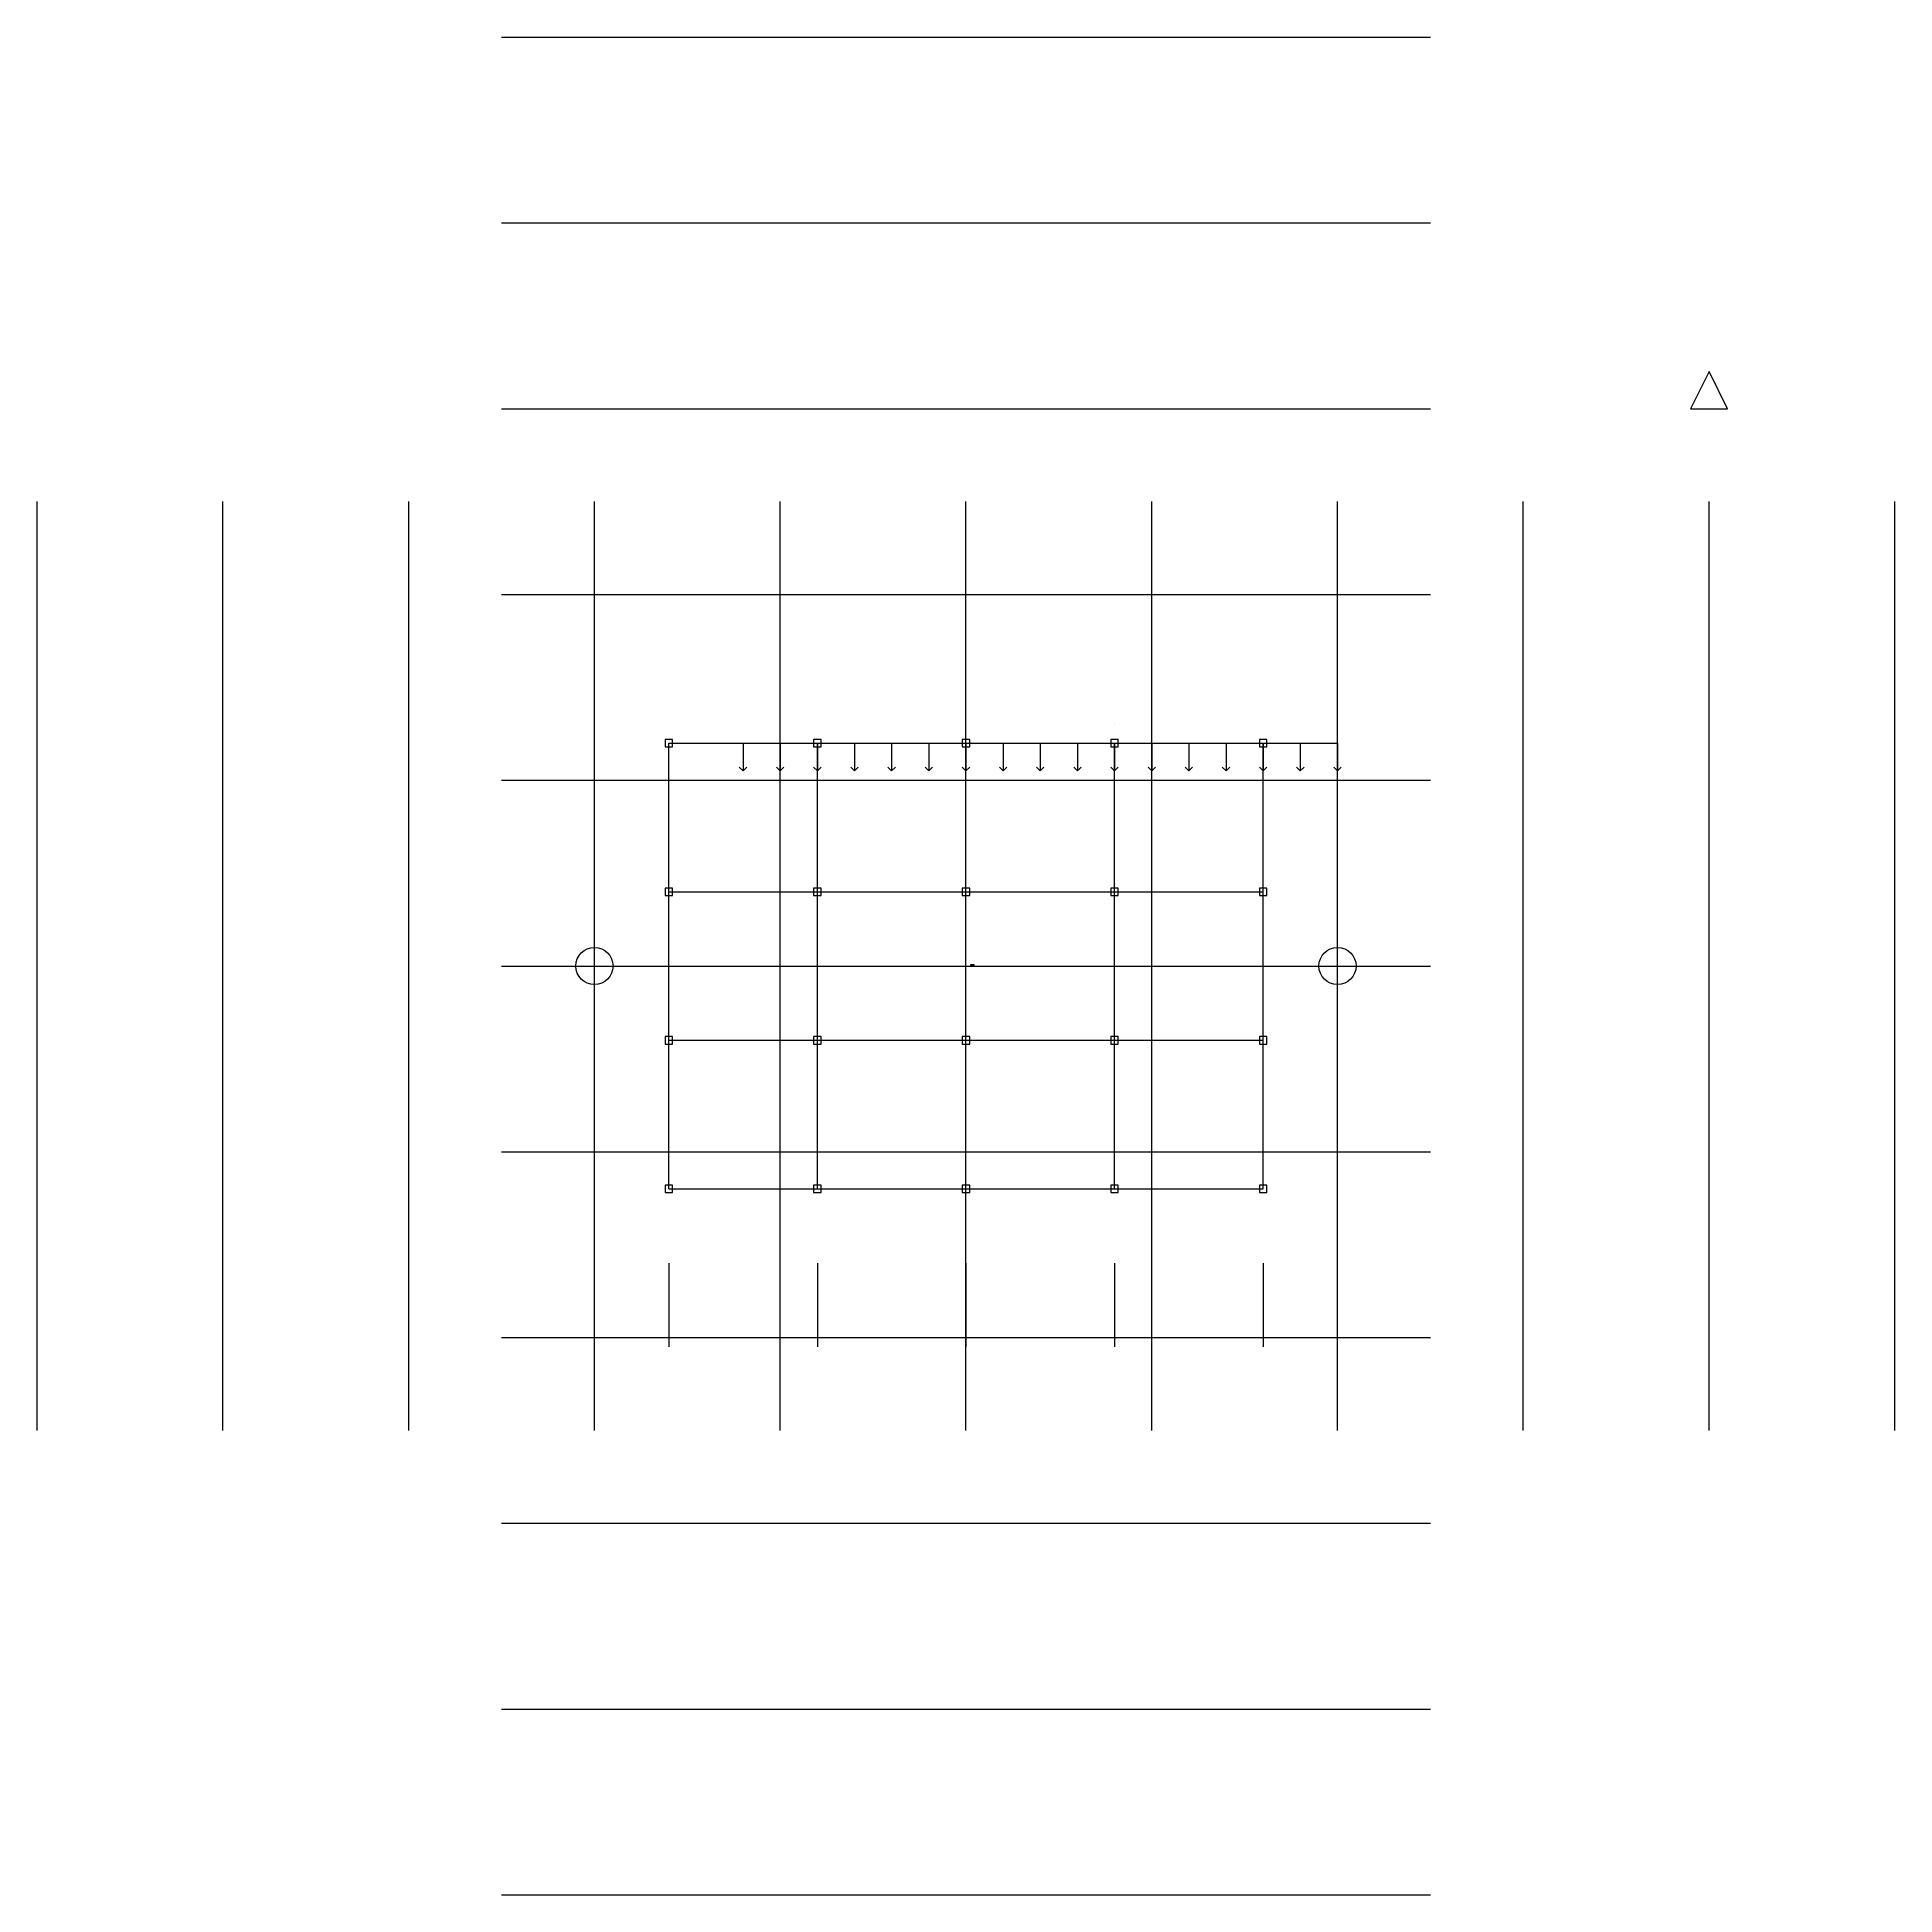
# Model space of a CAD drawing. Header units: millimetres. Extents: x -50000 to 50004, y -50000 to 50003.
import ezdxf

# ---------------------------------------------------------------- set-up
doc = ezdxf.new("R2010")
doc.units = ezdxf.units.MM
for name, color, linetype in [('A-DIMS', 4, 'Continuous'), ('A-TEXT', 5, 'Continuous'), ('A-TITLE', 7, 'Continuous'), ('D-SECT', 6, 'Continuous'), ('G-GRID', 9, 'Continuous'), ('L-DEAD', 12, 'Continuous'), ('S-BEAM', 2, 'Continuous'), ('S-COLUMN', 3, 'Continuous')]:
    doc.layers.add(name, color=color, linetype=linetype)
doc.styles.add('NOTES', font='arial.ttf', dxfattribs={"height": 2.5})
doc.styles.add('TITLE', font='arial.ttf', dxfattribs={"height": 6})

msp = doc.modelspace()

# ---------------------------------------------------------------- linework, layer by layer
at = {"layer": 'A-DIMS'}
for p, q in [((-16000, -16000), (-16000, -20500)), ((-8000, -16000), (-8000, -20500)), ((-8000, -16000), (-8000, -20500)), ((0, -16000), (0, -20500)), ((0, -16000), (0, -20500)), ((8000, -16000), (8000, -20500)), ((8000, -16000), (8000, -20500)), ((16000, -16000), (16000, -20500)), ((-16000, -20000), (-8000, -20000)), ((-8000, -20000), (0, -20000)), ((0, -20000), (8000, -20000)), ((8000, -20000), (16000, -20000))]:
    msp.add_line(p, q, dxfattribs=at)
at = {"layer": 'A-TEXT'}
msp.add_lwpolyline([(40000, 32000), (39000, 30000), (41000, 30000)], close=True, dxfattribs=at)
at = {"layer": 'A-TITLE'}
msp.add_lwpolyline([(250, 10), (450, 10), (450, 60), (250, 60)], close=True, dxfattribs=at)
at = {"layer": 'D-SECT'}
for p, q in [((-20000, -1000), (-20000, 1000)), ((-20000, 0), (20000, 0)), ((20000, -1000), (20000, 1000))]:
    msp.add_line(p, q, dxfattribs=at)
for centre in [(-20000, 0), (20000, 0)]:
    msp.add_circle(centre, 1000, dxfattribs=at)
at = {"layer": 'G-GRID'}
for p, q in [((-25000, 50000), (25000, 50000)), ((-25000, 40000), (25000, 40000)), ((-25000, 30000), (25000, 30000)), ((-50000, -25000), (-50000, 25000)), ((-40000, -25000), (-40000, 25000)), ((-30000, -25000), (-30000, 25000)), ((-20000, -25000), (-20000, 25000)), ((-10000, -25000), (-10000, 25000)), ((0, -25000), (0, 25000)), ((10000, -25000), (10000, 25000)), ((20000, -25000), (20000, 25000)), ((30000, -25000), (30000, 25000)), ((40000, -25000), (40000, 25000)), ((50000, -25000), (50000, 25000)), ((-25000, 20000), (25000, 20000)), ((-25000, 10000), (25000, 10000)), ((-25000, 0), (25000, 0)), ((-25000, -10000), (25000, -10000)), ((-25000, -20000), (25000, -20000)), ((-25000, -30000), (25000, -30000)), ((-25000, -40000), (25000, -40000)), ((-25000, -50000), (25000, -50000))]:
    msp.add_line(p, q, dxfattribs=at)
at = {"layer": 'L-DEAD'}
for p, q in [((-12000, 12000), (-4000, 12000)), ((-12000, 12000), (-12000, 10500)), ((-10000, 12000), (-10000, 10500)), ((-8000, 12000), (-8000, 10500)), ((-6000, 12000), (-6000, 10500)), ((-4000, 12000), (-4000, 10500)), ((-4000, 12000), (4000, 12000)), ((-4000, 12000), (-4000, 10500)), ((-2000, 12000), (-2000, 10500)), ((0, 12000), (0, 10500)), ((2000, 12000), (2000, 10500)), ((4000, 12000), (4000, 10500)), ((4000, 12000), (12000, 12000)), ((4000, 12000), (4000, 10500)), ((6000, 12000), (6000, 10500)), ((8000, 12000), (8000, 10500)), ((10000, 12000), (10000, 10500)), ((12000, 12000), (12000, 10500)), ((12000, 12000), (20000, 12000)), ((12000, 12000), (12000, 10500)), ((14000, 12000), (14000, 10500)), ((16000, 12000), (16000, 10500)), ((18000, 12000), (18000, 10500)), ((20000, 12000), (20000, 10500)), ((-12000, 10500), (-12200, 10700)), ((-12000, 10500), (-11800, 10700)), ((-10000, 10500), (-10200, 10700)), ((-10000, 10500), (-9800, 10700)), ((-8000, 10500), (-8200, 10700)), ((-8000, 10500), (-7800, 10700)), ((-6000, 10500), (-6200, 10700)), ((-6000, 10500), (-5800, 10700)), ((-4000, 10500), (-4200, 10700)), ((-4000, 10500), (-4200, 10700)), ((-4000, 10500), (-3800, 10700)), ((-4000, 10500), (-3800, 10700)), ((-2000, 10500), (-2200, 10700)), ((-2000, 10500), (-1800, 10700)), ((0, 10500), (-200, 10700)), ((0, 10500), (200, 10700)), ((2000, 10500), (1800, 10700)), ((2000, 10500), (2200, 10700)), ((4000, 10500), (3800, 10700)), ((4000, 10500), (3800, 10700)), ((4000, 10500), (4200, 10700)), ((4000, 10500), (4200, 10700)), ((6000, 10500), (5800, 10700)), ((6000, 10500), (6200, 10700)), ((8000, 10500), (7800, 10700)), ((8000, 10500), (8200, 10700)), ((10000, 10500), (9800, 10700)), ((10000, 10500), (10200, 10700)), ((12000, 10500), (11800, 10700)), ((12000, 10500), (11800, 10700)), ((12000, 10500), (12200, 10700)), ((12000, 10500), (12200, 10700)), ((14000, 10500), (13800, 10700)), ((14000, 10500), (14200, 10700)), ((16000, 10500), (15800, 10700)), ((16000, 10500), (16200, 10700)), ((18000, 10500), (17800, 10700)), ((18000, 10500), (18200, 10700)), ((20000, 10500), (19800, 10700)), ((20000, 10500), (20200, 10700))]:
    msp.add_line(p, q, dxfattribs=at)
at = {"layer": 'S-BEAM'}
for p, q in [((-16000, 4000), (-16000, 12000)), ((-16000, 12000), (-8000, 12000)), ((-8000, 4000), (-8000, 12000)), ((-8000, 12000), (0, 12000)), ((0, 4000), (0, 12000)), ((0, 12000), (8000, 12000)), ((8000, 4000), (8000, 12000)), ((8000, 12000), (16000, 12000)), ((16000, 4000), (16000, 12000)), ((-16000, -4000), (-16000, 4000)), ((-16000, 4000), (-8000, 4000)), ((-8000, -4000), (-8000, 4000)), ((-8000, 4000), (0, 4000)), ((0, -4000), (0, 4000)), ((0, 4000), (8000, 4000)), ((8000, -4000), (8000, 4000)), ((8000, 4000), (16000, 4000)), ((16000, -4000), (16000, 4000)), ((-16000, -12000), (-16000, -4000)), ((-16000, -4000), (-8000, -4000)), ((-8000, -12000), (-8000, -4000)), ((-8000, -4000), (0, -4000)), ((0, -12000), (0, -4000)), ((0, -4000), (8000, -4000)), ((8000, -12000), (8000, -4000)), ((8000, -4000), (16000, -4000)), ((16000, -12000), (16000, -4000)), ((-16000, -12000), (-8000, -12000)), ((-8000, -12000), (0, -12000)), ((0, -12000), (8000, -12000)), ((8000, -12000), (16000, -12000))]:
    msp.add_line(p, q, dxfattribs=at)
at = {"layer": 'S-COLUMN'}
for points in [[(-16200, 11800), (-15800, 11800), (-15800, 12200), (-16200, 12200)], [(-8200, 11800), (-7800, 11800), (-7800, 12200), (-8200, 12200)], [(-200, 11800), (200, 11800), (200, 12200), (-200, 12200)], [(7800, 11800), (8200, 11800), (8200, 12200), (7800, 12200)], [(15800, 11800), (16200, 11800), (16200, 12200), (15800, 12200)], [(-16200, 3800), (-15800, 3800), (-15800, 4200), (-16200, 4200)], [(-8200, 3800), (-7800, 3800), (-7800, 4200), (-8200, 4200)], [(-200, 3800), (200, 3800), (200, 4200), (-200, 4200)], [(7800, 3800), (8200, 3800), (8200, 4200), (7800, 4200)], [(15800, 3800), (16200, 3800), (16200, 4200), (15800, 4200)], [(-16200, -4200), (-15800, -4200), (-15800, -3800), (-16200, -3800)], [(-8200, -4200), (-7800, -4200), (-7800, -3800), (-8200, -3800)], [(-200, -4200), (200, -4200), (200, -3800), (-200, -3800)], [(7800, -4200), (8200, -4200), (8200, -3800), (7800, -3800)], [(15800, -4200), (16200, -4200), (16200, -3800), (15800, -3800)], [(-16200, -12200), (-15800, -12200), (-15800, -11800), (-16200, -11800)], [(-8200, -12200), (-7800, -12200), (-7800, -11800), (-8200, -11800)], [(-200, -12200), (200, -12200), (200, -11800), (-200, -11800)], [(7800, -12200), (8200, -12200), (8200, -11800), (7800, -11800)], [(15800, -12200), (16200, -12200), (16200, -11800), (15800, -11800)]]:
    msp.add_lwpolyline(points, close=True, dxfattribs=at)

# ---------------------------------------------------------------- texts
at = {"layer": 'A-DIMS'}
for p in [(-12000, -19000), (-4000, -19000), (4000, -19000), (12000, -19000)]:
    msp.add_text('8000', height=2.5, dxfattribs=at).set_placement(p)
at = {"layer": 'A-TEXT'}
for s, height, p in [('K', 3, (-27000, 50000)), ('J', 3, (-27000, 40000)), ('I', 3, (-27000, 30000)), ('N', 3, (40000, 28000)), ('0', 3, (-50000, 27000)), ('1', 3, (-40000, 27000)), ('2', 3, (-30000, 27000)), ('3', 3, (-20000, 27000)), ('4', 3, (-10000, 27000)), ('5', 3, (0, 27000)), ('6', 3, (10000, 27000)), ('7', 3, (20000, 27000)), ('8', 3, (30000, 27000)), ('9', 3, (40000, 27000)), ('10', 3, (50000, 27000)), ('H', 3, (-27000, 20000)), ('10 kN/m (DL)', 2, (-8000, 13000)), ('10 kN/m (DL)', 2, (0, 13000)), ('10 kN/m (DL)', 2, (8000, 13000)), ('10 kN/m (DL)', 2, (16000, 13000)), ('C14', 2, (-16000, 11000)), ('C24', 2, (-8000, 11000)), ('C34', 2, (0, 11000)), ('C44', 2, (8000, 11000)), ('C54', 2, (16000, 11000)), ('G', 3, (-27000, 10000)), ('C13', 2, (-16000, 3000)), ('C23', 2, (-8000, 3000)), ('C33', 2, (0, 3000)), ('C43', 2, (8000, 3000)), ('C53', 2, (16000, 3000)), ('A', 3, (-20000, 2000)), ('A', 3, (20000, 2000)), ('F', 3, (-27000, 0)), ('C12', 2, (-16000, -5000)), ('C22', 2, (-8000, -5000)), ('C32', 2, (0, -5000)), ('C42', 2, (8000, -5000)), ('C52', 2, (16000, -5000)), ('E', 3, (-27000, -10000)), ('C11', 2, (-16000, -13000)), ('C21', 2, (-8000, -13000)), ('C31', 2, (0, -13000)), ('C41', 2, (8000, -13000)), ('C51', 2, (16000, -13000)), ('D', 3, (-27000, -20000)), ('C', 3, (-27000, -30000)), ('B', 3, (-27000, -40000)), ('A', 3, (-27000, -50000))]:
    msp.add_text(s, height=height, dxfattribs=at).set_placement(p)
at = {"layer": 'A-TEXT', "style": 'NOTES'}
for s, p in [('Date: 2025-08-20', (260, 40)), ('Scale: 1:100', (260, 35)), ('Drawing: Structural Plan', (260, 30)), ('PyFEALiTE + ezdxf v1.4.2', (260, 25))]:
    msp.add_text(s, height=2.5, dxfattribs=at).set_placement(p)
at = {"layer": 'A-TITLE', "style": 'TITLE'}
msp.add_text('Structural Plan - Main Floor', height=6, dxfattribs=at).set_placement((260, 45))

doc.saveas('drawing.dxf')
